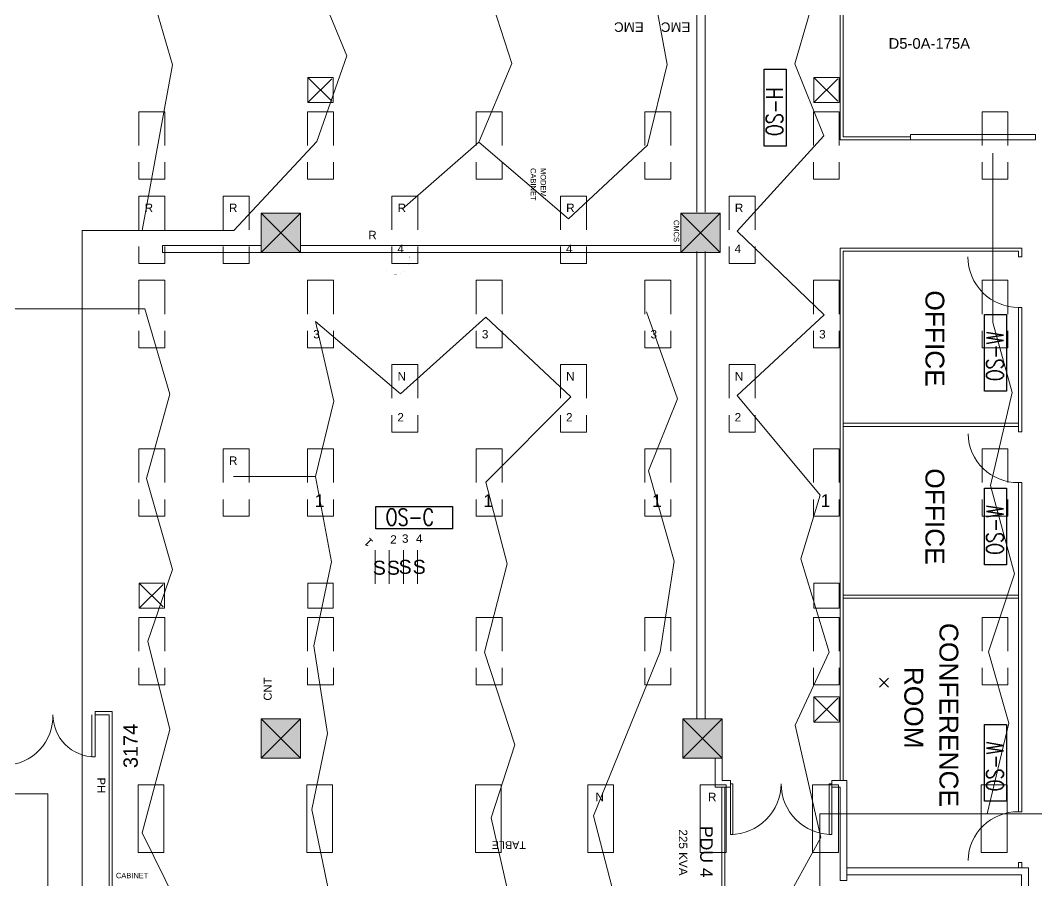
# Model space of a CAD drawing. Extents: x -6172 to 8039, y -4082 to 1639.
# Drawn here: x 850 to 1574, y -387 to 226 of the extents above; entities that cross this region are included whole.
import ezdxf

# ---------------------------------------------------------------- set-up
doc = ezdxf.new("R2010")
doc.units = 0
doc.header["$LTSCALE"] = 96
doc.header["$MEASUREMENT"] = 0
doc.linetypes.add('SHORT_DASHES', pattern=[0.375, 0.25, -0.125])
doc.layers.get('0').update_dxf_attribs({"linetype": 'CONTINUOUS', "lineweight": 0})
for name, color, linetype, lineweight in [('21', 7, 'CONTINUOUS', 0), ('29', 7, 'CONTINUOUS', 0), ('A-ANNO-RMNA', 4, 'CONTINUOUS', 0), ('A-DOOR', 2, 'CONTINUOUS', 0), ('A-GRID-COLS', 2, 'CONTINUOUS', 0), ('A-PATT-WALL', 1, 'CONTINUOUS', 0), ('A-TPM-INACTIVE', 7, 'CONTINUOUS', 0), ('A-WALL-FULL', 6, 'CONTINUOUS', 0), ('FLT-Bus 1', 10, 'CONTINUOUS', 0), ('FLT-Bus 2', 40, 'CONTINUOUS', 0), ('FLT-Bus 3', 70, 'CONTINUOUS', 0), ('FLT-Bus 4', 120, 'CONTINUOUS', 0), ('FLT-Bus 5', 150, 'CONTINUOUS', 0), ('NTS_NOT_TO_STANDARDS', 7, 'CONTINUOUS', 0)]:
    doc.layers.add(name, color=color, linetype=linetype, lineweight=lineweight)
doc.layers.add('FLT-Occupancy-Sensor', color=160, linetype='CONTINUOUS')
doc.styles.add('ARIAL', font='ARIAL', dxfattribs={"height": 0.2})
doc.styles.add('SIM-00', font='SIMPLEX.SHX', dxfattribs={"width": 0.75})

# ---------------------------------------------------------------- blocks, each defined once
blk = doc.blocks.new('24LITE')
at = {"layer": '21', "color": 7, "linetype": 'Continuous'}
for p, q in [((1.1, 81.8), (1.1, 9.8)), ((1.1, 81.8), (28.7, 81.8)), ((28.7, 81.8), (28.7, 9.8)), ((1.1, 9.8), (28.7, 9.8))]:
    blk.add_line(p, q, dxfattribs=at)
blk = doc.blocks.new('EXITL')
at = {"layer": '29', "color": 2, "linetype": 'Continuous'}
for p, q in [((-3.18, -3.18), (3.18, 3.18)), ((3.18, -3.18), (-3.18, 3.18))]:
    blk.add_line(p, q, dxfattribs=at)
at = {"layer": '29', "color": 2, "linetype": 'Continuous', "const_width": 0.0139}
blk.add_lwpolyline([(4.5, 0), (4.16, 1.72), (3.18, 3.18), (1.72, 4.16), (0, 4.5), (-1.72, 4.16), (-3.18, 3.18), (-4.16, 1.72), (-4.5, 0), (-4.16, -1.72), (-3.18, -3.18), (-1.72, -4.16), (0, -4.5), (1.72, -4.16), (3.18, -3.18), (4.16, -1.72)], close=True, dxfattribs=at)
blk = doc.blocks.new('ZZ000001')
at = {"layer": '21', "color": 7, "linetype": 'SHORT_DASHES'}
for p, q in [((1055.18, 167.45), (1073.19, 185.45)), ((1055.18, 185.45), (1073.19, 167.45)), ((1055.18, 167.45), (1055.18, 185.45)), ((1055.18, 185.45), (1073.19, 185.45)), ((1073.19, 167.45), (1073.19, 185.45)), ((1415.2, 167.45), (1433.2, 185.45)), ((1415.2, 185.45), (1433.2, 167.45)), ((1415.2, 167.45), (1415.2, 185.45)), ((1415.2, 185.45), (1433.2, 185.45)), ((1433.2, 167.45), (1433.2, 185.45)), ((1055.18, 167.45), (1073.19, 167.45)), ((1415.2, 167.45), (1433.2, 167.45)), ((934.93, 160.95), (934.93, 112.95)), ((934.93, 160.95), (953.3, 160.95)), ((953.3, 160.95), (953.3, 112.95)), ((1054.93, 160.95), (1054.93, 112.95)), ((1054.93, 160.95), (1073.31, 160.95)), ((1073.31, 160.95), (1073.31, 112.95)), ((1174.94, 160.95), (1174.94, 112.95)), ((1174.94, 160.95), (1193.32, 160.95)), ((1193.32, 160.95), (1193.32, 112.95)), ((1294.95, 160.95), (1294.95, 112.95)), ((1294.95, 160.95), (1313.32, 160.95)), ((1313.32, 160.95), (1313.32, 112.95)), ((1414.95, 160.95), (1414.95, 112.95)), ((1414.95, 160.95), (1433.33, 160.95)), ((1433.33, 160.95), (1433.33, 112.95)), ((1534.96, 160.95), (1534.96, 112.95)), ((1534.96, 160.95), (1553.33, 160.95)), ((1553.33, 160.95), (1553.33, 112.95)), ((934.93, 112.95), (953.3, 112.95)), ((1054.93, 112.95), (1073.31, 112.95)), ((1174.94, 112.95), (1193.32, 112.95)), ((1294.95, 112.95), (1313.32, 112.95)), ((1414.95, 112.95), (1433.33, 112.95)), ((1534.96, 112.95), (1553.33, 112.95)), ((934.93, 100.95), (934.93, 52.94)), ((934.93, 100.95), (953.3, 100.95)), ((953.3, 100.95), (953.3, 52.94)), ((994.93, 100.95), (994.93, 52.94)), ((994.93, 100.95), (1013.31, 100.95)), ((1013.31, 100.95), (1013.31, 52.94)), ((1114.94, 100.95), (1114.94, 52.94)), ((1114.94, 100.95), (1133.31, 100.95)), ((1133.31, 100.95), (1133.31, 52.94)), ((1234.94, 100.95), (1234.94, 52.94)), ((1234.94, 100.95), (1253.32, 100.95)), ((1253.32, 100.95), (1253.32, 52.94)), ((1354.95, 100.95), (1354.95, 52.94)), ((1354.95, 100.95), (1373.33, 100.95)), ((1373.33, 100.95), (1373.33, 52.94)), ((934.93, 52.94), (953.3, 52.94)), ((994.93, 52.94), (1013.31, 52.94)), ((1114.94, 52.94), (1133.31, 52.94)), ((1234.94, 52.94), (1253.32, 52.94)), ((1354.95, 52.94), (1373.33, 52.94)), ((934.93, 40.94), (934.93, -7.06)), ((934.93, 40.94), (953.3, 40.94)), ((953.3, 40.94), (953.3, -7.06)), ((1054.93, 40.94), (1054.93, -7.06)), ((1054.93, 40.94), (1073.31, 40.94)), ((1073.31, 40.94), (1073.31, -7.06)), ((1174.94, 40.94), (1174.94, -7.06)), ((1174.94, 40.94), (1193.32, 40.94)), ((1193.32, 40.94), (1193.32, -7.06)), ((1294.95, 40.94), (1294.95, -7.06)), ((1294.95, 40.94), (1313.32, 40.94)), ((1313.32, 40.94), (1313.32, -7.06)), ((1414.95, 40.94), (1414.95, -7.06)), ((1414.95, 40.94), (1433.33, 40.94)), ((1433.33, 40.94), (1433.33, -7.06)), ((1534.96, 40.94), (1534.96, -7.06)), ((1534.96, 40.94), (1553.33, 40.94)), ((1553.33, 40.94), (1553.33, -7.06)), ((934.93, -7.06), (953.3, -7.06)), ((1054.93, -7.06), (1073.31, -7.06)), ((1174.94, -7.06), (1193.32, -7.06)), ((1294.95, -7.06), (1313.32, -7.06)), ((1414.95, -7.06), (1433.33, -7.06)), ((1534.96, -7.06), (1553.33, -7.06)), ((1114.94, -19.06), (1114.94, -67.06)), ((1114.94, -19.06), (1133.31, -19.06)), ((1133.31, -19.06), (1133.31, -67.06)), ((1234.94, -19.06), (1234.94, -67.06)), ((1234.94, -19.06), (1253.32, -19.06)), ((1253.32, -19.06), (1253.32, -67.06)), ((1354.95, -19.06), (1354.95, -67.06)), ((1354.95, -19.06), (1373.33, -19.06)), ((1373.33, -19.06), (1373.33, -67.06)), ((1114.94, -67.06), (1133.31, -67.06)), ((1234.94, -67.06), (1253.32, -67.06)), ((1354.95, -67.06), (1373.33, -67.06)), ((934.93, -79.06), (934.93, -127.07)), ((934.93, -79.06), (953.3, -79.06)), ((953.3, -79.06), (953.3, -127.07)), ((994.93, -79.06), (994.93, -127.07)), ((994.93, -79.06), (1013.31, -79.06)), ((1013.31, -79.06), (1013.31, -127.07)), ((1054.93, -79.06), (1054.93, -127.07)), ((1054.93, -79.06), (1073.31, -79.06)), ((1073.31, -79.06), (1073.31, -127.07)), ((1174.94, -79.06), (1174.94, -127.07)), ((1174.94, -79.06), (1193.32, -79.06)), ((1193.32, -79.06), (1193.32, -127.07)), ((1294.95, -79.06), (1294.95, -127.07)), ((1294.95, -79.06), (1313.32, -79.06)), ((1313.32, -79.06), (1313.32, -127.07)), ((1414.95, -79.06), (1414.95, -127.07)), ((1414.95, -79.06), (1433.33, -79.06)), ((1433.33, -79.06), (1433.33, -127.07)), ((1534.96, -79.06), (1534.96, -127.07)), ((1534.96, -79.06), (1553.33, -79.06)), ((1553.33, -79.06), (1553.33, -127.07)), ((934.93, -127.07), (953.3, -127.07)), ((994.93, -127.07), (1013.31, -127.07)), ((1054.93, -127.07), (1073.31, -127.07)), ((1174.94, -127.07), (1193.32, -127.07)), ((1294.95, -127.07), (1313.32, -127.07)), ((1414.95, -127.07), (1433.33, -127.07)), ((1534.96, -127.07), (1553.33, -127.07)), ((1103.06, -151.19), (1103.06, -176.57)), ((1113.06, -151.19), (1113.06, -176.57)), ((1123.06, -151.19), (1123.06, -176.57)), ((1133.06, -151.19), (1133.06, -176.57)), ((935.18, -192.57), (953.18, -174.57)), ((935.18, -174.57), (953.18, -192.57)), ((935.18, -192.57), (935.18, -174.57)), ((935.18, -174.57), (953.18, -174.57)), ((953.18, -192.57), (953.18, -174.57)), ((1055.18, -192.57), (1055.18, -174.57)), ((1055.18, -174.57), (1073.19, -174.57)), ((1073.19, -192.57), (1073.19, -174.57)), ((1415.2, -192.57), (1415.2, -174.57)), ((1415.2, -174.57), (1433.2, -174.57)), ((1433.2, -192.57), (1433.2, -174.57)), ((935.18, -192.57), (953.18, -192.57)), ((1055.18, -192.57), (1073.19, -192.57)), ((1415.2, -192.57), (1433.2, -192.57)), ((934.93, -199.07), (934.93, -247.07)), ((934.93, -199.07), (953.3, -199.07)), ((953.3, -199.07), (953.3, -247.07)), ((1054.93, -199.07), (1054.93, -247.07)), ((1054.93, -199.07), (1073.31, -199.07)), ((1073.31, -199.07), (1073.31, -247.07)), ((1174.94, -199.07), (1174.94, -247.07)), ((1174.94, -199.07), (1193.32, -199.07)), ((1193.32, -199.07), (1193.32, -247.07)), ((1294.95, -199.07), (1294.95, -247.07)), ((1294.95, -199.07), (1313.32, -199.07)), ((1313.32, -199.07), (1313.32, -247.07)), ((1414.95, -199.07), (1414.95, -247.07)), ((1414.95, -199.07), (1433.33, -199.07)), ((1433.33, -199.07), (1433.33, -247.07)), ((1534.96, -199.07), (1534.96, -247.07)), ((1534.96, -199.07), (1553.33, -199.07)), ((1553.33, -199.07), (1553.33, -247.07)), ((934.93, -247.07), (953.3, -247.07)), ((1054.93, -247.07), (1073.31, -247.07)), ((1174.94, -247.07), (1193.32, -247.07)), ((1294.95, -247.07), (1313.32, -247.07)), ((1414.95, -247.07), (1433.33, -247.07)), ((1534.96, -247.07), (1553.33, -247.07)), ((1415.2, -273.57), (1433.2, -255.57)), ((1415.2, -255.57), (1433.2, -273.57)), ((1415.2, -273.57), (1415.2, -255.57)), ((1415.2, -255.57), (1433.2, -255.57)), ((1433.2, -273.57), (1433.2, -255.57)), ((1415.2, -273.57), (1433.2, -273.57))]:
    blk.add_line(p, q, dxfattribs=at)
at = {"layer": '21', "color": 7, "linetype": 'SHORT_DASHES', "const_width": 0.0139}
blk.add_lwpolyline([(1106.06, 54.19), (1106.69, 53.07), (1107.44, 51.94), (1108.31, 50.94), (1109.06, 49.94), (1109.81, 48.94), (1110.69, 48.07), (1111.56, 47.32), (1112.56, 46.69), (1113.44, 46.07), (1114.56, 45.69), (1115.69, 45.44), (1116.56, 45.32), (1117.44, 45.32), (1118.44, 45.32), (1119.31, 45.57), (1120.31, 45.82), (1121.19, 46.07), (1122.06, 46.44), (1122.94, 46.94), (1123.81, 47.44), (1124.44, 48.07), (1125.19, 48.82), (1125.69, 49.44), (1126.19, 50.32), (1126.56, 51.19), (1126.94, 52.07), (1127.19, 52.94), (1127.31, 53.94), (1127.44, 54.94), (1127.56, 55.94), (1127.69, 56.94), (1127.69, 57.94), (1127.81, 59.07)], dxfattribs=at)
at = {"color": 0, "linetype": 'ByBlock'}
blk.add_blockref('EXITL', (1465.12, -245.54), dxfattribs=at)
at = {"color": 0, "linetype": 'ByBlock', "xscale": 0.6666977108052228, "yscale": 0.6666977108052228}
for p in [(933.56, -372.92), (1053.57, -372.92), (1173.58, -372.92), (1253.58, -372.92), (1333.58, -372.92), (1413.59, -372.92), (1533.6, -372.92)]:
    blk.add_blockref('24LITE', p, dxfattribs=at)
at = {"layer": '21', "color": 7, "linetype": 'SHORT_DASHES', "style": 'ARIAL'}
for s, height, p in [('R', 6, (938.93, 89.57)), ('R', 6, (998.93, 89.57)), ('R', 6, (1118.94, 89.57)), ('R', 6, (1238.94, 89.57)), ('R', 6, (1358.95, 89.57)), ('R', 6, (1098.06, 70.19)), ('4', 6, (1118.81, 60.44)), ('4', 6, (1238.82, 60.44)), ('4', 6, (1358.82, 60.44)), ('3', 6, (1058.93, -0.43)), ('3', 6, (1178.94, -0.43)), ('3', 6, (1298.95, -0.43)), ('3', 6, (1418.95, -0.43)), ('N', 6, (1118.94, -30.44)), ('N', 6, (1238.94, -30.44)), ('N', 6, (1358.95, -30.44)), ('2', 6, (1118.81, -59.56)), ('2', 6, (1238.82, -59.56)), ('2', 6, (1358.82, -59.56)), ('R', 6, (998.93, -90.44)), ('1', 9, (1059.93, -120.44)), ('1', 9, (1179.94, -120.44)), ('1', 9, (1299.95, -120.44)), ('1', 9, (1419.95, -120.44)), ('2', 6, (1113.69, -146.57)), ('3', 6, (1122.06, -145.94)), ('4', 6, (1132.06, -145.94)), ('S', 10, (1101.31, -168.69)), ('S', 10, (1111.31, -168.69)), ('S', 10, (1119.69, -168.07)), ('S', 10, (1129.69, -168.07))]:
    blk.add_text(s, height=height, dxfattribs=at).set_placement(p)
blk.add_text('1', height=6, rotation=135, dxfattribs=at).set_placement((1102.06, -145.19))
at = {"layer": '21', "color": 7, "linetype": 'Continuous', "style": 'ARIAL'}
for s, p in [('N', (1259.83, -329.91)), ('R', (1339.84, -329.91))]:
    blk.add_text(s, height=6, dxfattribs=at).set_placement(p)
blk = doc.blocks.new('FLT-Occupancy Sensor Hallway')
at = {"layer": 'FLT-Occupancy-Sensor'}
blk.add_lwpolyline([(0, 0), (54.64, 0), (54.64, -15.71), (0, -15.71)], close=True, dxfattribs=at)
at = {"layer": 'FLT-Occupancy-Sensor', "insert": (7.08, -1.46), "char_height": 12, "width": 54.6376, "attachment_point": 1, "style": 'SIM-00'}
blk.add_mtext('OS-H', dxfattribs=at)
blk = doc.blocks.new('FLT-Occupancy Sensor Ceiling')
at = {"layer": 'FLT-Occupancy-Sensor'}
blk.add_lwpolyline([(0, 0), (54.64, 0), (54.64, -15.71), (0, -15.71)], close=True, dxfattribs=at)
at = {"layer": 'FLT-Occupancy-Sensor', "insert": (7.08, -1.46), "char_height": 12, "width": 54.6376, "attachment_point": 1, "style": 'SIM-00'}
blk.add_mtext('OS-C', dxfattribs=at)
blk = doc.blocks.new('FLT-Occupancy Sensor Wall Mount')
at = {"layer": 'FLT-Occupancy-Sensor'}
blk.add_lwpolyline([(0, 0), (54.64, 0), (54.64, -15.71), (0, -15.71)], close=True, dxfattribs=at)
at = {"layer": 'FLT-Occupancy-Sensor', "insert": (7.08, -1.46), "char_height": 12, "width": 54.6376, "attachment_point": 1, "style": 'SIM-00'}
blk.add_mtext('OS-W', dxfattribs=at)

msp = doc.modelspace()

# ---------------------------------------------------------------- linework, layer by layer
at = {"layer": 'A-DOOR'}
for p, q in [((901.4, -268.33), (901.4, -298.33)), ((903.64, -298.33), (903.64, -268.33)), ((903.64, -298.33), (901.4, -298.33)), ((1357.64, -317.52), (1355.89, -317.52)), ((1355.89, -317.52), (1355.89, -353.52)), ((1357.64, -353.52), (1357.64, -317.52)), ((1427.89, -317.52), (1426.14, -317.52)), ((1426.14, -317.52), (1426.14, -353.52)), ((1427.89, -353.52), (1427.89, -317.52)), ((1355.89, -353.52), (1357.64, -353.52)), ((1426.14, -353.52), (1427.89, -353.52))]:
    msp.add_line(p, q, dxfattribs=at)
at = {"layer": 'A-DOOR', "const_width": 0.00174}
for points in [[(1572.89, 140.92), (1572.89, 104.92), (1574.66, 104.92), (1574.66, 140.92), (1572.89, 140.92)], [(1560.89, 57.58), (1524.89, 57.58), (1524.89, 55.83), (1560.89, 55.83), (1560.89, 57.58)], [(1560.89, -68.25), (1560.89, -67.05), (1524.9, -67.05), (1524.9, -68.25)], [(1560.89, -68.25), (1524.9, -68.25)], [(1560.89, -372.25), (1560.89, -373.46), (1524.9, -373.46), (1524.9, -372.25)], [(1560.89, -372.25), (1524.9, -372.25)], [(1438.77, -387.6), (1438.77, -386.4), (1474.76, -386.4), (1474.76, -387.6)]]:
    msp.add_lwpolyline(points, dxfattribs=at)
at = {"layer": 'A-DOOR'}
for centre, radius, start, end in [((1560.89, 57.58), 36, 179.99998, 270), ((1560.3, -67.65), 35.4, 180.9726, 270.96307), ((838.77, -269.45), 34.89, 271.83841, 1.84192), ((903.64, -268.33), 30, 179.99812, 270), ((1355.89, -317.52), 36, 269.99998, 0), ((1427.89, -317.52), 36, 179.99998, 270), ((1560.3, -372.86), 35.4, 89.03692, 179.02742)]:
    msp.add_arc(centre, radius, start, end, dxfattribs=at)
at = {"layer": 'A-GRID-COLS'}
for p, q in [((1021.89, 60.67), (1021.89, 88.67)), ((1021.89, 88.67), (1049.89, 88.67)), ((1021.89, 60.67), (1049.89, 88.67)), ((1021.89, 88.67), (1049.89, 60.67)), ((1049.89, 88.67), (1049.89, 60.67)), ((1320.59, 60.67), (1320.59, 88.67)), ((1320.59, 88.67), (1348.59, 88.67)), ((1320.59, 60.67), (1348.59, 88.67)), ((1320.59, 88.67), (1348.59, 60.67)), ((1348.59, 88.67), (1348.59, 60.67)), ((1049.89, 60.67), (1021.89, 60.67)), ((1348.59, 60.67), (1320.59, 60.67)), ((1021.89, -299.33), (1021.89, -271.33)), ((1021.89, -271.33), (1049.89, -271.33)), ((1021.89, -299.33), (1049.89, -271.33)), ((1021.89, -271.33), (1049.89, -299.33)), ((1049.89, -271.33), (1049.89, -299.33)), ((1321.89, -299.33), (1321.89, -271.33)), ((1321.89, -271.33), (1349.89, -271.33)), ((1321.89, -299.33), (1349.89, -271.33)), ((1321.89, -271.33), (1349.89, -299.33)), ((1349.89, -271.33), (1349.89, -299.33)), ((1037.91, -285.3), (1037.91, -285.3)), ((1049.89, -299.33), (1021.89, -299.33)), ((1349.89, -299.33), (1321.89, -299.33))]:
    msp.add_line(p, q, dxfattribs=at)
at = {"layer": 'A-GRID-COLS', "const_width": 0.00174}
for points in [[(1335.89, -285.33), (1335.89, -285.33)], [(1337.88, -286.43), (1337.88, -286.43)], [(1337.88, -284.43), (1337.88, -284.43)]]:
    msp.add_lwpolyline(points, dxfattribs=at)
at = {"layer": 'A-PATT-WALL'}
for points in [[(1021.9, 88.67), (1049.89, 88.67), (1021.9, 60.67), (1049.89, 60.67)], [(1320.59, 88.67), (1348.59, 88.67), (1320.59, 60.67), (1348.59, 60.67)], [(1021.9, -271.33), (1049.89, -271.33), (1021.9, -299.33), (1049.89, -299.33)], [(1321.9, -271.33), (1349.89, -271.33), (1321.9, -299.33), (1349.89, -299.33)]]:
    msp.add_solid(points, dxfattribs=at)
at = {"layer": 'A-WALL-FULL'}
for p, q in [((1433.89, 140.92), (1433.89, 511.53)), ((1436.14, 511.53), (1436.14, 143.17)), ((1331.9, 89.56), (1331.9, 475.65)), ((1337.9, 475.65), (1337.9, 89.56)), ((1483.89, 140.92), (1483.89, 144.67)), ((1572.89, 144.67), (1483.89, 144.67)), ((1572.89, 140.92), (1572.89, 144.67)), ((1483.89, 140.92), (1433.89, 140.92)), ((1436.14, 143.17), (1483.89, 143.17)), ((1572.89, 140.92), (1483.89, 140.92)), ((951.64, 60.67), (951.64, 65.67)), ((1021.89, 65.67), (951.64, 65.67)), ((1320.59, 65.67), (1049.89, 65.67)), ((1021.89, 60.67), (951.64, 60.67)), ((1320.59, 60.67), (1049.89, 60.67)), ((1331.89, -271.33), (1331.89, 61.56)), ((1337.9, 61.56), (1337.89, -271.33)), ((1433.89, 63.83), (1433.89, -315.08)), ((1433.89, 63.83), (1563.14, 63.83)), ((1436.14, 61.58), (1436.14, -315.08)), ((1436.14, 61.58), (1560.89, 61.58)), ((1560.89, 57.58), (1560.89, 61.58)), ((1563.14, 57.58), (1563.14, 63.83)), ((1560.89, 57.58), (1563.14, 57.58)), ((1563.14, 21.58), (1560.89, 21.58)), ((1560.89, -67.05), (1560.89, 21.58)), ((1563.14, -67.05), (1563.14, 21.58)), ((1560.89, -60.8), (1436.14, -60.8)), ((1436.14, -63.05), (1560.89, -63.05)), ((1560.89, -67.05), (1563.14, -67.05)), ((1563.14, -103.05), (1560.89, -103.05)), ((1560.89, -337.46), (1560.89, -103.05)), ((1563.14, -337.46), (1563.14, -103.05)), ((1560.89, -183.21), (1436.14, -183.21)), ((1560.89, -185.46), (1436.14, -185.46)), ((903.64, -268.33), (903.64, -266.08)), ((903.64, -266.08), (915.89, -266.08)), ((915.89, -936.58), (915.89, -266.08)), ((913.64, -268.33), (903.64, -268.33)), ((913.64, -938.83), (913.64, -268.33)), ((1345.02, -299.33), (1345.02, -319.96)), ((1349.89, -299.33), (1349.89, -315.08)), ((1355.89, -315.08), (1349.89, -315.08)), ((1355.89, -319.96), (1355.89, -315.08)), ((1427.89, -315.08), (1427.89, -319.96)), ((1438.77, -315.08), (1427.89, -315.08)), ((1438.77, -315.08), (1438.77, -386.4)), ((1355.89, -319.96), (1345.02, -319.96)), ((1349.64, -319.96), (1349.64, -527.21)), ((1351.89, -319.96), (1351.89, -524.96)), ((1433.89, -319.96), (1427.89, -319.96)), ((1433.89, -319.96), (1433.89, -386.4)), ((1563.14, -337.46), (1560.89, -337.46)), ((1560.89, -377.46), (1560.89, -373.46)), ((1560.89, -373.46), (1563.14, -373.46)), ((1563.14, -377.46), (1563.14, -373.46)), ((1567.89, -377.46), (1438.77, -377.46)), ((1563.02, -382.33), (1438.77, -382.33)), ((1563.02, -382.33), (1563.02, -402.33)), ((1567.89, -377.46), (1567.89, -402.33)), ((1438.77, -386.4), (1433.89, -386.4))]:
    msp.add_line(p, q, dxfattribs=at)
at = {"layer": 'FLT-Bus 1'}
msp.add_lwpolyline([(1363.82, -458.27), (1420.13, -355.67), (1401.94, -275.68), (1426.05, -223.85), (1406.03, -157.47), (1419.68, -112), (1360.71, -41.14), (1422.57, 16.32), (1360.71, 75.96), (1422.28, 143.77), (1401.71, 195.18), (1420.22, 258.92)], dxfattribs=at)
at = {"layer": 'FLT-Bus 2'}
msp.add_lwpolyline([(695.26, -224.05), (695.26, -324.64), (870.11, -324.64), (870.11, -1216.4), (973.25, -1216.4)], dxfattribs=at)
at = {"layer": 'FLT-Bus 3'}
for points in [[(940.59, 257.15), (958.74, 194.46), (937.29, 76.49), (1002.49, 76.49), (1061.46, 139.66), (1082.76, 200.76), (1063.31, 247.98)], [(1179.28, 260.17), (1200.39, 195.27), (1176.85, 139.3), (1122.34, 91.7), (1176.85, 139.3), (1240.56, 84.68), (1296.79, 137.05), (1310.85, 194.53), (1299.98, 253.92)], [(937.29, 76.49), (894.52, 76.49), (894.52, -1214.11), (973.25, -1214.11)]]:
    msp.add_lwpolyline(points, dxfattribs=at)
at = {"layer": 'FLT-Bus 4'}
for points in [[(1657.17, -338.88), (1538.6, -338.88), (1553.93, -274.38), (1539.41, -223.59), (1557.96, -167.96), (1541.02, -105.08), (1556.35, -38.97), (1542.64, 11.01), (1542.64, 131.53)], [(1538.6, -338.88), (1419.36, -338.88), (1419.36, -952.75), (865.53, -952.75), (865.53, -1212.11), (973.25, -1212.11)]]:
    msp.add_lwpolyline(points, dxfattribs=at)
at = {"layer": 'FLT-Bus 5'}
for points in [[(817.38, 20.71), (939.2, 20.71), (956.89, -40.17), (940.19, -100.07), (958.85, -164.87), (941.17, -215.93), (956.89, -278.77), (937.24, -352.42), (961.8, -402.49)], [(1070.43, -396.9), (1057.93, -335.83), (1069.04, -281.7), (1059.32, -219.24), (1071.98, -159.39), (1060.47, -98.82), (1002.18, -98.82), (1060.47, -98.82), (1073.51, -45.16), (1060.47, 11.57), (1121.07, -39.79), (1181.66, 14.64), (1242.26, -42.09), (1181.66, -102.66), (1197, -160.92), (1180.89, -223.78), (1202.37, -289.71), (1185.5, -341.84), (1198.78, -400.39)], [(1276.74, -410.79), (1258.49, -340.26), (1305.95, -223.51), (1315.68, -159.05), (1297.43, -94.59), (1318.11, -43.51), (1296.21, 18.51)]]:
    msp.add_lwpolyline(points, dxfattribs=at)

# ---------------------------------------------------------------- block references
msp.add_blockref('ZZ000001', (0, 0))
at = {"layer": 'FLT-Occupancy-Sensor', "rotation": 90}
for name, p in [('FLT-Occupancy Sensor Hallway', (1379.78, 136.53)), ('FLT-Occupancy Sensor Wall Mount', (1536.62, -38.01)), ('FLT-Occupancy Sensor Wall Mount', (1536.62, -161.63)), ('FLT-Occupancy Sensor Wall Mount', (1536.62, -330.01))]:
    msp.add_blockref(name, p, dxfattribs=at)
at = {"layer": 'FLT-Occupancy-Sensor'}
msp.add_blockref('FLT-Occupancy Sensor Ceiling', (1103.43, -120.19), dxfattribs=at)

# ---------------------------------------------------------------- texts
at = {"layer": 'A-ANNO-RMNA', "style": 'ARIAL'}
for s, height, p in [('OFFICE', 13.407, (1494.64, 33.79)), ('OFFICE', 13.407, (1494.64, -92.9)), ('CONFERENCE ', 13.4067, (1504.6, -203)), ('      ROOM', 13.407, (1479.62, -203))]:
    msp.add_text(s, height=height, rotation=270, dxfattribs=at).set_placement(p)
at = {"layer": 'A-TPM-INACTIVE', "style": 'ARIAL'}
msp.add_text('D5-0A-175A', height=7.541, dxfattribs=at).set_placement((1468.38, 205.81))
at = {"layer": 'NTS_NOT_TO_STANDARDS', "style": 'ARIAL'}
for s, height, rotation, p in [('EMC', 6.763, 180, (1294.05, 224.62)), ('EMC', 6.763, 180, (1327.36, 224.56)), ('CABINET', 3.818, 270, (1213.62, 120.86)), ('MODEM ', 3.818, 270, (1220.73, 120.86)), ('CMCS', 3.818, 270, (1315.53, 83.89)), ('CNT', 5.727, 90, (1029.39, -258.3)), ('3174', 10.145, 90, (934.04, -306.35)), ('PH', 5.727, 270, (905.24, -313.07)), ('225 KVA', 5.965, 270, (1319.18, -349.98)), ('PDU 4', 8.948, 270.00217, (1334.33, -347.56)), ('TABLE', 5.488, 180, (1210.28, -358.42))]:
    msp.add_text(s, height=height, rotation=rotation, dxfattribs=at).set_placement(p)
msp.add_text('CABINET', height=3.818, dxfattribs=at).set_placement((918.51, -384.76))

doc.saveas('drawing.dxf')
